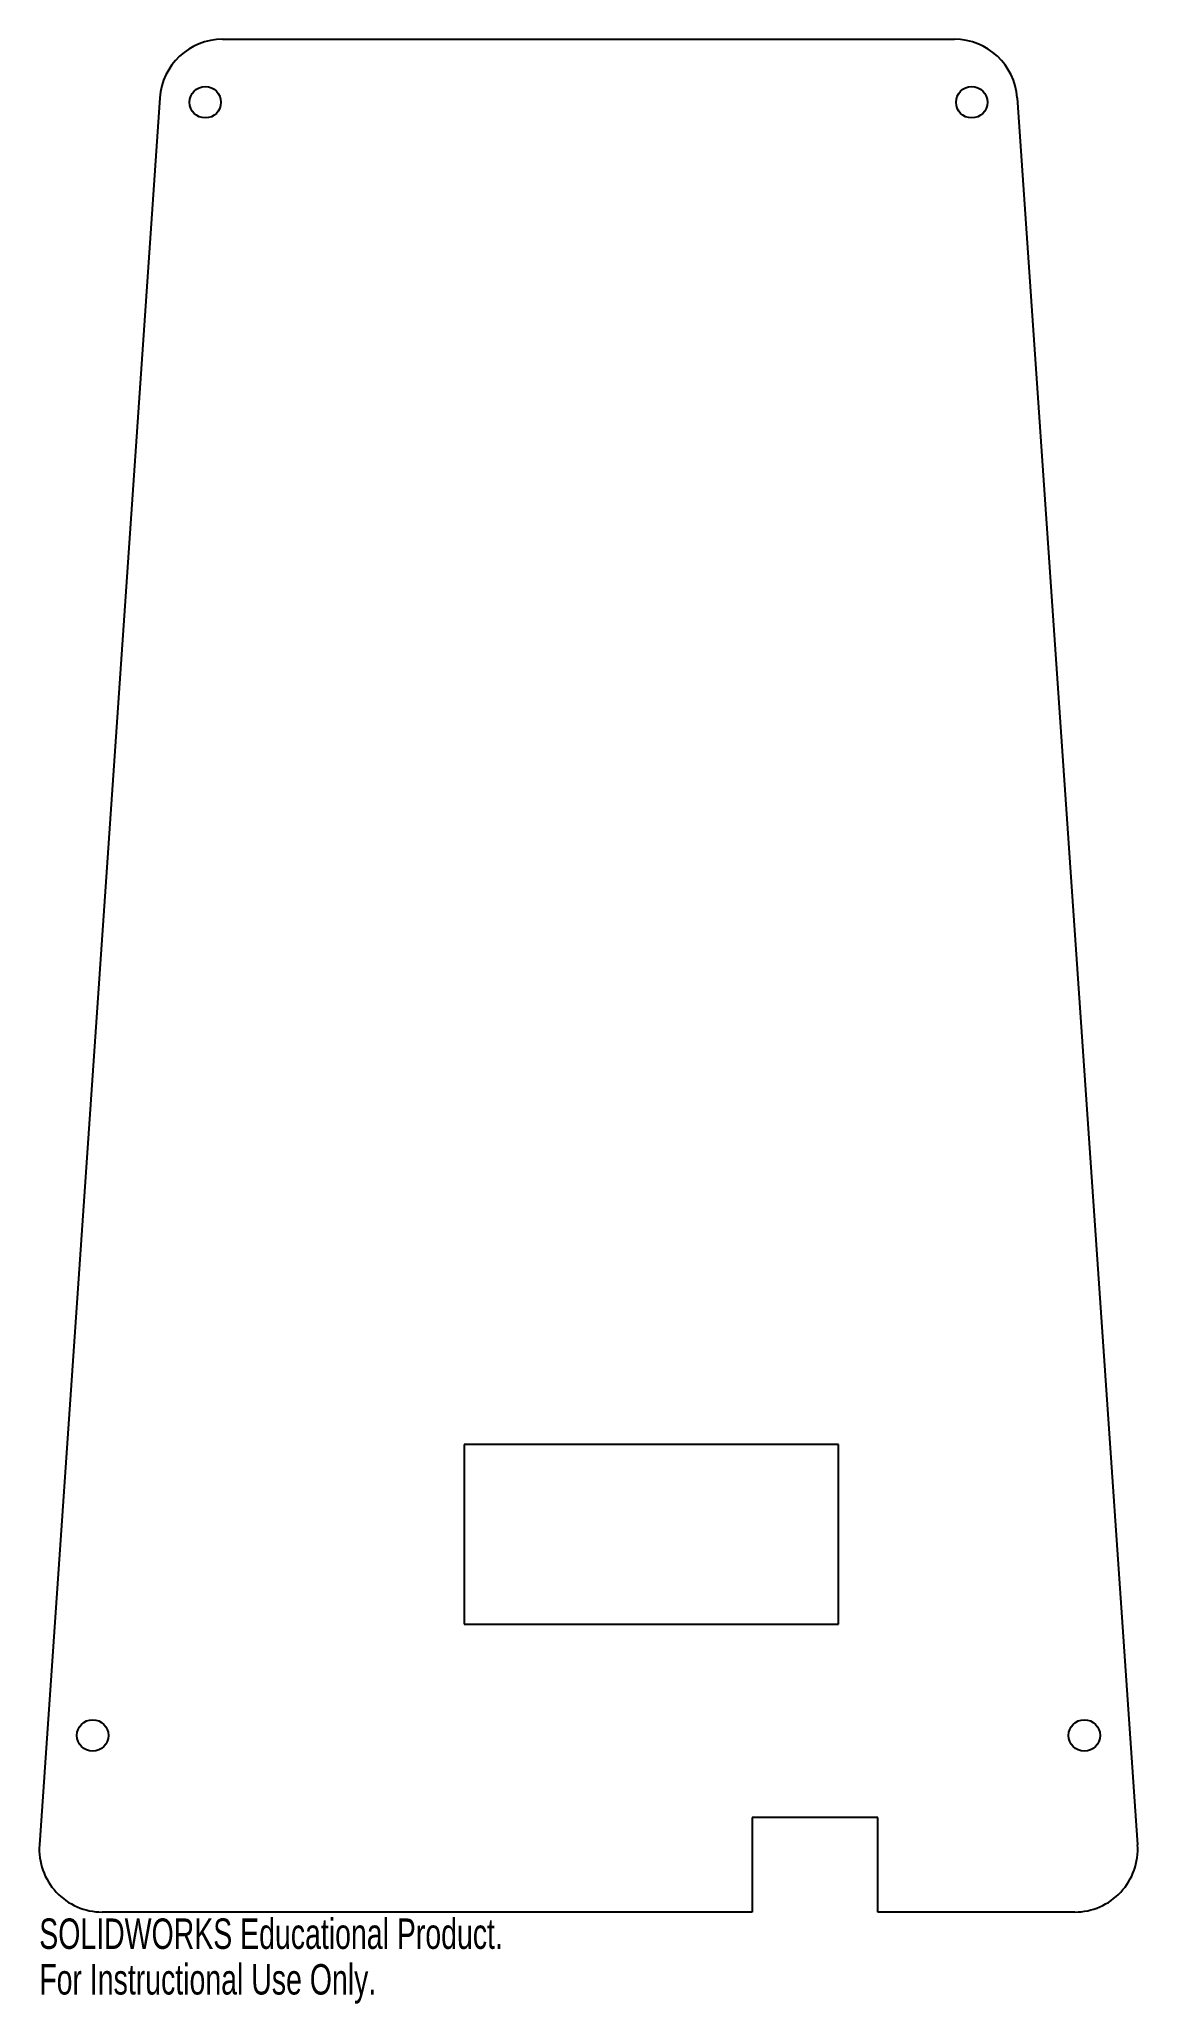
# Paper-space layout '_Front' of a CAD drawing. Header units: millimetres. Extents: x -87 to 87, y -15 to 298.
import ezdxf

# ---------------------------------------------------------------- set-up
doc = ezdxf.new("R2010")
doc.units = ezdxf.units.MM
doc.styles.add('SLDTEXTSTYLE0', font='TXT', dxfattribs={"width": 0.7})

psp = doc.layouts.new('_Front')

# ---------------------------------------------------------------- linework, layer by layer
at = {"color": 7, "linetype": 'Continuous', "lineweight": 25}
for p, q in [((-58.16, 297.5), (58.16, 297.5)), ((-68.13, 288.19), (-87.26, 10.69)), ((68.13, 288.19), (87.26, 10.69)), ((39.75, 74.25), (-19.75, 74.25)), ((-19.75, 74.25), (-19.75, 45.75)), ((39.75, 45.75), (39.75, 74.25)), ((-19.75, 45.75), (39.75, 45.75)), ((46, 15), (26, 15)), ((26, 15), (26, 0)), ((46, 0), (46, 15)), ((26, 0), (-77.29, 0)), ((77.29, 0), (46, 0))]:
    psp.add_line(p, q, dxfattribs=at)
for centre in [(-60.91, 287.5), (60.91, 287.5), (-78.8, 28.05), (78.8, 28.05)]:
    psp.add_circle(centre, 2.5, dxfattribs=at)
for centre, start, end in [((-58.16, 287.5), 90, 176.0567), ((58.16, 287.5), 3.9433, 90), ((-77.29, 10), 176.0567, 270), ((77.29, 10), 270, 3.9433)]:
    psp.add_arc(centre, 10, start, end, dxfattribs=at)

# ---------------------------------------------------------------- texts
at = {"color": 7, "linetype": 'Continuous', "char_height": 4.8336, "attachment_point": 1, "style": 'SLDTEXTSTYLE0'}
for s, insert in [('SOLIDWORKS Educational Product.', (-87.29, -1.02)), ('For Instructional Use Only.', (-87.29, -8.27))]:
    psp.add_mtext(s, dxfattribs=dict(at, insert=insert))

doc.saveas('drawing.dxf')
